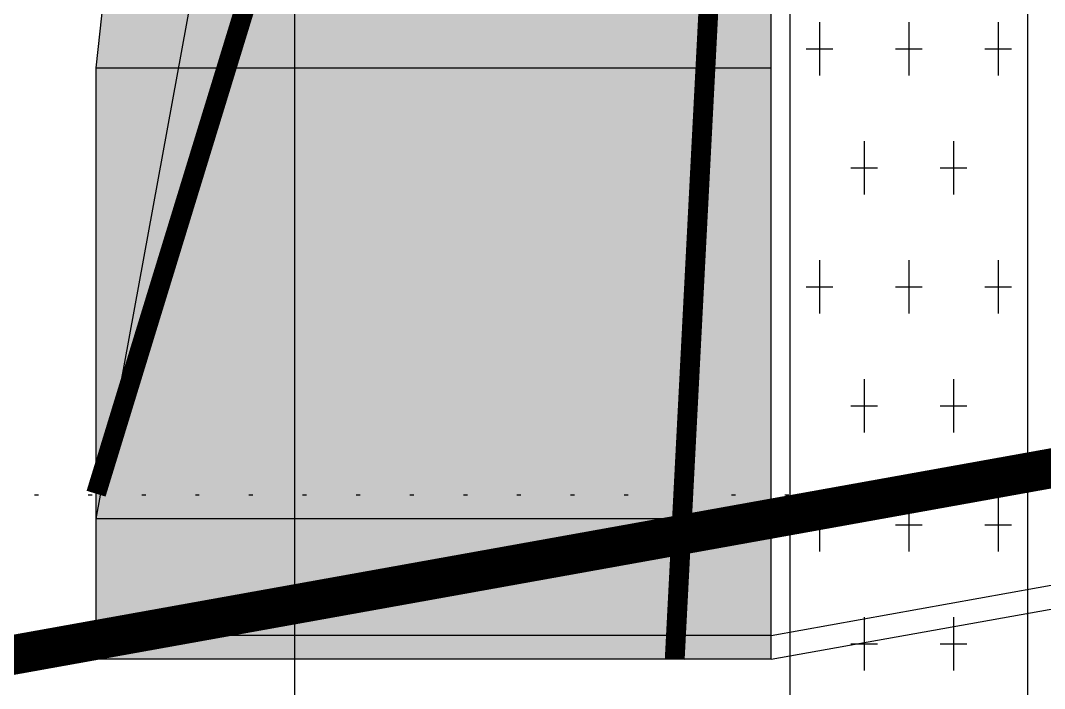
# Model space of a CAD drawing. Header units: millimetres. Extents: x -1499 to 6658, y -12483 to -6008.
# Drawn here: x 1769.25 to 1795.04, y -11025.94 to -11009.1 of the extents above; entities that cross this region are included whole.
import ezdxf

# ---------------------------------------------------------------- set-up
doc = ezdxf.new("R2010")
doc.units = ezdxf.units.MM
for name, pattern in [('A-DOTLN01H', [0.125, 0, -0.125]), ('CONT', [2, 1, 1]), ('HIDDEN', [0.375, 0.25, -0.125])]:
    doc.linetypes.add(name, pattern=pattern)
for name, color, linetype in [('CC-RFIL', 4, 'CONT'), ('CR-GRID', 56, 'A-DOTLN01H'), ('CS-CONC-MAJR', 4, 'Continuous'), ('CS-EXCV', 3, 'A-DIGLN01'), ('CS-STEL-MAJR', 4, 'Continuous'), ('Layer', 7, 'Continuous'), ('수직그리드', 1, 'Continuous'), ('종단계획선', 7, 'Continuous')]:
    doc.layers.add(name, color=color, linetype=linetype)
doc.linetypes.add('A-DIGLN01', pattern='A,0.9,-0.2,[19,kscals.shx,S=0.1,R=180,X=0,Y=0],0.9', length=2)

# ---------------------------------------------------------------- blocks, each defined once
blk = doc.blocks.new('TB-10')
at = {"layer": 'Layer'}
for points in [[(-1, -6), (-1, -15), (1, -15), (1, -6), (-1, -6)], [(-0.75, -9.7625), (-0.75, -9.9875)], [(0, -9.7625), (0, -9.9875)], [(0.75, -9.7625), (0.75, -9.9875)], [(-0.8625, -9.875), (-0.6375, -9.875)], [(-0.1125, -9.875), (0.1125, -9.875)], [(0.6375, -9.875), (0.8625, -9.875)], [(-0.375, -10.2625), (-0.375, -10.4875)], [(0.375, -10.2625), (0.375, -10.4875)], [(-0.4875, -10.375), (-0.2625, -10.375)], [(0.2625, -10.375), (0.4875, -10.375)], [(-0.75, -10.7625), (-0.75, -10.9875)], [(0, -10.7625), (0, -10.9875)], [(0.75, -10.7625), (0.75, -10.9875)], [(-0.8625, -10.875), (-0.6375, -10.875)], [(-0.1125, -10.875), (0.1125, -10.875)], [(0.6375, -10.875), (0.8625, -10.875)], [(-0.375, -11.2625), (-0.375, -11.4875)], [(0.375, -11.2625), (0.375, -11.4875)], [(-0.4875, -11.375), (-0.2625, -11.375)], [(0.2625, -11.375), (0.4875, -11.375)], [(-0.75, -11.7625), (-0.75, -11.9875)], [(0, -11.7625), (0, -11.9875)], [(0.75, -11.7625), (0.75, -11.9875)], [(-0.8625, -11.875), (-0.6375, -11.875)], [(-0.1125, -11.875), (0.1125, -11.875)], [(0.6375, -11.875), (0.8625, -11.875)], [(-0.375, -12.2625), (-0.375, -12.4875)], [(0.375, -12.2625), (0.375, -12.4875)], [(-0.4875, -12.375), (-0.2625, -12.375)], [(0.2625, -12.375), (0.4875, -12.375)]]:
    blk.add_lwpolyline(points, dxfattribs=at)

msp = doc.modelspace()

# ---------------------------------------------------------------- hatches: boundary and pattern name
at = {"linetype": 'Continuous'}
h = msp.add_hatch(color=254, dxfattribs=at)
h.dxf.hatch_style = 1
h.paths.add_polyline_path([(1771.157, -11024.603), (1771.157, -11010.296), (1775.109, -10973.562), (1775.236, -10971.93), (1775.369, -10971.64), (1778.275, -10980.359), (1788.157, -10980.359), (1788.157, -11025.203), (1771.057, -11025.203), (1771.057, -11024.603)])

# ---------------------------------------------------------------- linework, layer by layer
at = {"layer": 'CC-RFIL', "color": 7, "linetype": 'HIDDEN', "ltscale": 1000, "const_width": 0.5, "flags": 128}
for points in [[(1788.764, -10966.702), (1785.73, -11025.203)], [(1771.157, -11021.027), (1780.157, -10991.615)]]:
    msp.add_lwpolyline(points, dxfattribs=at)
at = {"layer": 'CR-GRID', "linetype": 'A-DOTLN01H', "ltscale": 10}
msp.add_line((1436.157, -11021.058), (6636.157, -11021.058), dxfattribs=at)
at = {"layer": 'CS-CONC-MAJR'}
for p, q in [((1771.157, -11010.296), (1775.109, -10973.562)), ((1788.157, -11025.203), (1788.157, -10980.359)), ((1771.157, -11021.657), (1778.157, -10983.359)), ((1771.157, -11024.603), (1771.157, -11010.296)), ((1771.157, -11010.296), (1788.157, -11010.296)), ((1788.157, -11024.603), (1771.057, -11024.603)), ((1771.057, -11025.203), (1771.057, -11024.603)), ((1788.157, -11025.203), (1771.057, -11025.203))]:
    msp.add_line(p, q, dxfattribs=at)
msp.add_lwpolyline([(1788.157, -11024.603), (2137.157, -10961.825)], dxfattribs=at)
at = {"layer": 'CS-EXCV', "ltscale": 5}
msp.add_lwpolyline([(1788.157, -11025.203), (2137.157, -10962.425)], dxfattribs=at)
at = {"layer": 'CS-STEL-MAJR', "color": 1, "linetype": 'ByBlock'}
msp.add_line((1788.157, -11021.657), (1771.157, -11021.657), dxfattribs=at)
at = {"layer": '수직그리드'}
msp.add_line((1776.157, -10984.908), (1776.157, -11873.058), dxfattribs=at)
at = {"layer": '종단계획선', "const_width": 1, "flags": 128}
msp.add_lwpolyline([(1246.157, -11119.153), (2761.157, -10846.632)], dxfattribs=at)

# ---------------------------------------------------------------- block references
at = {"xscale": 3, "yscale": 6, "zscale": 3}
msp.add_blockref('TB-10', (1791.627, -10950.563), dxfattribs=at)

doc.saveas('drawing.dxf')
